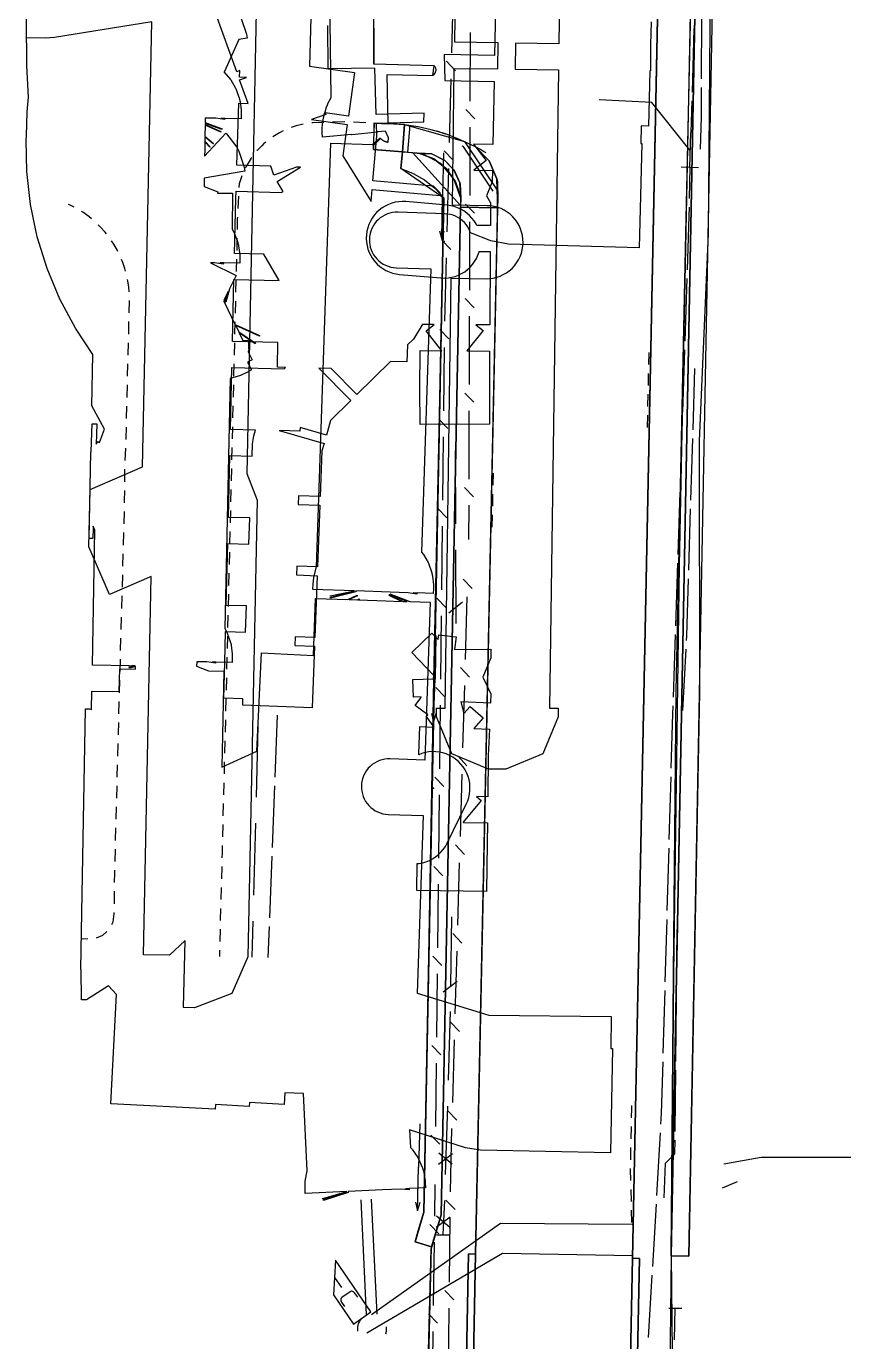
# Model space of a CAD drawing. Header units: metres. Extents: x -3903 to -3714, y 4981 to 6033.
# Drawn here: x -3834.3 to -3786.9, y 5136.8 to 5212.5 of the extents above; entities that cross this region are included whole.
import ezdxf

# ---------------------------------------------------------------- set-up
doc = ezdxf.new("R2010")
doc.units = ezdxf.units.M
for name, color, linetype in [('BOUNDARY', 7, 'Continuous'), ('CURB', 7, 'Continuous'), ('ELECTR_CABLE', 7, 'Continuous'), ('ELECTR_CABLE_COMM', 7, 'Continuous'), ('GRASS', 7, 'Continuous'), ('GROUND', 7, 'Continuous'), ('LAMP', 7, 'Continuous'), ('OVERHEAD_POWER_LINE', 7, 'Continuous'), ('ROAD', 7, 'Continuous'), ('SEWER', 7, 'Continuous'), ('SIDEWALK_PATH', 7, 'Continuous'), ('TREE', 7, 'Continuous'), ('WATER_PIPELINE', 7, 'Continuous')]:
    doc.layers.add(name, color=color, linetype=linetype)

msp = doc.modelspace()

# ---------------------------------------------------------------- linework, layer by layer
at = {"layer": 'BOUNDARY'}
for points in [[(-3794.938, 5219.615), (-3795.084, 5200.583), (-3795.604, 5188.671), (-3795.585, 5174.247), (-3796.204, 5141.759), (-3797.204, 5141.794), (-3797.587, 5109.105)], [(-3811.801, 5108.322), (-3810.997, 5142.297), (-3811.952, 5142.592), (-3811.774, 5143.219), (-3811.452, 5144.302), (-3811.166, 5159.025), (-3810.875, 5174.959), (-3810.549, 5190.15), (-3810.304, 5202.649), (-3812.766, 5204.341), (-3812.676, 5205.309), (-3814.334, 5205.437), (-3814.285, 5206.962), (-3813.499, 5206.921), (-3813.555, 5209.755), (-3810.928, 5209.71), (-3810.855, 5210.255), (-3814.3, 5210.362), (-3814.318, 5214.544)]]:
    msp.add_lwpolyline(points, dxfattribs=at)
at = {"layer": 'CURB'}
for points in [[(-3799.43, 5141.648), (-3796.32, 5296.741), (-3796.146, 5302.497), (-3788.309, 5314.771)], [(-3797.204, 5141.797), (-3794.219, 5298.495), (-3794.177, 5301.869), (-3793.484, 5305.857), (-3791.522, 5308.175), (-3787.313, 5309.652)], [(-3819.531, 5206.521), (-3819.759, 5206.412), (-3820.144, 5206.173)], [(-3818.392, 5206.904), (-3818.795, 5206.81), (-3819.071, 5206.714)], [(-3817.193, 5207.002), (-3817.835, 5206.984), (-3817.898, 5206.976)], [(-3815.989, 5207.036), (-3816.694, 5207.016)], [(-3814.784, 5206.986), (-3815.489, 5207.02)], [(-3813.581, 5206.928), (-3814.285, 5206.962)], [(-3812.555, 5206.875), (-3809.102, 5205.907), (-3807.178, 5203.043), (-3808.471, 5141.89)], [(-3812.257, 5206.847), (-3812.377, 5205.286)], [(-3820.541, 5205.87), (-3820.65, 5205.783), (-3820.777, 5205.656), (-3821.043, 5205.388), (-3821.048, 5205.381)], [(-3810.041, 5206.278), (-3810.309, 5206.37), (-3810.626, 5206.47), (-3810.713, 5206.494)], [(-3812.676, 5205.309), (-3812.099, 5205.265), (-3809.33, 5202.216), (-3810.455, 5144.147), (-3811.026, 5142.196)], [(-3809.257, 5205.646), (-3809.21, 5205.627), (-3807.478, 5203.049)], [(-3807.874, 5205.241), (-3807.903, 5205.276), (-3808.007, 5205.336), (-3808.188, 5205.441), (-3808.478, 5205.597), (-3808.479, 5205.598)], [(-3821.357, 5204.988), (-3821.388, 5204.949), (-3821.679, 5204.474), (-3821.72, 5204.384)], [(-3821.925, 5203.929), (-3822.08, 5203.459), (-3822.091, 5203.248)], [(-3807.187, 5202.994), (-3807.185, 5203.127), (-3807.18, 5203.437), (-3807.189, 5203.569), (-3807.203, 5203.698)], [(-3822.116, 5202.749), (-3822.151, 5202.045)], [(-3831.575, 5202.123), (-3831.836, 5202.257), (-3831.895, 5202.282)], [(-3830.567, 5201.45), (-3830.723, 5201.579), (-3831.078, 5201.833), (-3831.143, 5201.872)], [(-3822.176, 5201.545), (-3822.18, 5201.455), (-3822.19, 5200.84)], [(-3829.714, 5200.589), (-3829.786, 5200.681), (-3830.075, 5201.001), (-3830.195, 5201.117)], [(-3829.051, 5199.574), (-3829.08, 5199.633), (-3829.288, 5199.994), (-3829.417, 5200.187)], [(-3822.198, 5200.34), (-3822.209, 5199.635)], [(-3828.609, 5198.446), (-3828.649, 5198.594), (-3828.769, 5198.943), (-3828.842, 5199.121)], [(-3822.222, 5199.135), (-3822.244, 5198.496), (-3822.246, 5198.43)], [(-3828.401, 5197.252), (-3828.424, 5197.524), (-3828.477, 5197.882), (-3828.493, 5197.96)], [(-3822.258, 5197.93), (-3822.275, 5197.225)], [(-3828.403, 5196.038), (-3828.386, 5196.752)], [(-3822.287, 5196.725), (-3822.304, 5196.02)], [(-3828.431, 5194.824), (-3828.415, 5195.538)], [(-3822.316, 5195.52), (-3822.332, 5194.815)], [(-3828.46, 5193.61), (-3828.443, 5194.324)], [(-3822.344, 5194.315), (-3822.361, 5193.61)], [(-3798.506, 5193.768), (-3798.52, 5193.063)], [(-3828.489, 5192.396), (-3828.472, 5193.11)], [(-3822.373, 5193.11), (-3822.39, 5192.405)], [(-3798.529, 5192.564), (-3798.543, 5191.859)], [(-3828.518, 5191.182), (-3828.501, 5191.896)], [(-3822.402, 5191.905), (-3822.419, 5191.2)], [(-3828.547, 5189.968), (-3828.53, 5190.682)], [(-3822.431, 5190.7), (-3822.447, 5189.995)], [(-3798.553, 5191.36), (-3798.567, 5190.655)], [(-3798.576, 5190.156), (-3798.59, 5189.451)], [(-3828.577, 5188.754), (-3828.575, 5188.805), (-3828.559, 5189.468)], [(-3822.459, 5189.495), (-3822.476, 5188.79)], [(-3828.627, 5187.54), (-3828.598, 5188.254)], [(-3822.488, 5188.29), (-3822.505, 5187.585)], [(-3828.657, 5186.327), (-3828.653, 5186.922), (-3828.648, 5187.041)], [(-3822.517, 5187.085), (-3822.534, 5186.38)], [(-3807.458, 5186.121), (-3807.442, 5186.826)], [(-3828.666, 5185.112), (-3828.664, 5185.201), (-3828.66, 5185.827)], [(-3822.546, 5185.88), (-3822.563, 5185.175)], [(-3807.484, 5184.916), (-3807.469, 5185.621)], [(-3828.698, 5183.898), (-3828.679, 5184.612)], [(-3822.574, 5184.675), (-3822.591, 5183.97)], [(-3807.51, 5183.711), (-3807.495, 5184.416)], [(-3828.731, 5182.684), (-3828.712, 5183.398)], [(-3822.603, 5183.47), (-3822.62, 5182.765)], [(-3828.763, 5181.47), (-3828.744, 5182.184)], [(-3822.632, 5182.265), (-3822.649, 5181.56)], [(-3828.795, 5180.256), (-3828.776, 5180.97)], [(-3822.661, 5181.06), (-3822.678, 5180.355)], [(-3828.827, 5179.042), (-3828.808, 5179.756)], [(-3822.69, 5179.855), (-3822.707, 5179.15)], [(-3828.859, 5177.828), (-3828.841, 5178.542)], [(-3822.719, 5178.65), (-3822.737, 5177.945)], [(-3828.892, 5176.614), (-3828.873, 5177.328)], [(-3822.749, 5177.445), (-3822.766, 5176.74)], [(-3822.779, 5176.24), (-3822.796, 5175.535)], [(-3828.924, 5175.4), (-3828.905, 5176.114)], [(-3828.956, 5174.186), (-3828.937, 5174.9)], [(-3822.808, 5175.035), (-3822.825, 5174.33)], [(-3828.988, 5172.972), (-3828.969, 5173.687)], [(-3822.838, 5173.83), (-3822.855, 5173.125)], [(-3829.021, 5171.758), (-3829.019, 5171.826), (-3829.002, 5172.473)], [(-3822.867, 5172.625), (-3822.885, 5171.92)], [(-3829.053, 5170.544), (-3829.034, 5171.259)], [(-3822.897, 5171.42), (-3822.914, 5170.715)], [(-3822.927, 5170.215), (-3822.944, 5169.51)], [(-3829.086, 5169.33), (-3829.067, 5170.045)], [(-3829.118, 5168.116), (-3829.099, 5168.831)], [(-3822.956, 5169.01), (-3822.973, 5168.305)], [(-3829.151, 5166.902), (-3829.132, 5167.617)], [(-3822.986, 5167.805), (-3823.003, 5167.1)], [(-3829.183, 5165.688), (-3829.164, 5166.403)], [(-3823.015, 5166.6), (-3823.033, 5165.895)], [(-3829.216, 5164.474), (-3829.197, 5165.189)], [(-3823.045, 5165.395), (-3823.056, 5164.953), (-3823.063, 5164.69)], [(-3823.076, 5164.19), (-3823.094, 5163.485)], [(-3829.24, 5163.26), (-3829.233, 5163.833), (-3829.229, 5163.975)], [(-3829.254, 5162.046), (-3829.246, 5162.76)], [(-3823.108, 5162.985), (-3823.126, 5162.28)], [(-3829.403, 5160.855), (-3829.327, 5161), (-3829.261, 5161.463), (-3829.26, 5161.546)], [(-3823.139, 5161.78), (-3823.158, 5161.075)], [(-3830.279, 5160.075), (-3829.923, 5160.227), (-3829.681, 5160.448)], [(-3823.171, 5160.575), (-3823.19, 5159.87)], [(-3831.151, 5160.031), (-3830.772, 5160.037)], [(-3823.203, 5159.37), (-3823.212, 5159.018)], [(-3799.492, 5150.427), (-3799.495, 5150.285), (-3799.508, 5149.723)], [(-3799.519, 5149.223), (-3799.535, 5148.519)], [(-3799.546, 5148.019), (-3799.561, 5147.315)], [(-3799.572, 5146.815), (-3799.574, 5146.745), (-3799.556, 5146.111)], [(-3799.542, 5145.611), (-3799.522, 5144.907)], [(-3799.508, 5144.407), (-3799.488, 5143.703)]]:
    msp.add_lwpolyline(points, dxfattribs=at)
at = {"layer": 'ELECTR_CABLE'}
for points in [[(-3807.301, 5214.479), (-3807.37, 5210.854), (-3810.277, 5210.909), (-3810.239, 5209.408), (-3807.399, 5209.354), (-3807.468, 5205.729), (-3808.592, 5205.75), (-3807.856, 5204.802), (-3808.568, 5204.25), (-3807.496, 5204.229), (-3807.509, 5203.58), (-3807.846, 5202.776), (-3807.611, 5202.366), (-3807.618, 5201.075), (-3808.404, 5201.079), (-3808.443, 5201.157), (-3808.551, 5201.333), (-3808.675, 5201.497), (-3808.815, 5201.648), (-3808.97, 5201.785), (-3809.137, 5201.905), (-3809.315, 5202.009), (-3809.502, 5202.095), (-3809.697, 5202.162), (-3809.897, 5202.21), (-3810.102, 5202.238), (-3812.477, 5202.444), (-3812.683, 5202.451), (-3812.889, 5202.439), (-3813.092, 5202.406), (-3813.292, 5202.354), (-3813.485, 5202.282), (-3813.67, 5202.192), (-3813.846, 5202.084), (-3814.01, 5201.959), (-3814.161, 5201.819), (-3814.297, 5201.665), (-3814.418, 5201.498), (-3814.522, 5201.32), (-3814.608, 5201.132), (-3814.675, 5200.937), (-3814.723, 5200.737), (-3814.751, 5200.533), (-3814.758, 5200.327), (-3814.746, 5200.121), (-3814.713, 5199.918), (-3814.661, 5199.718), (-3814.589, 5199.525), (-3814.499, 5199.34), (-3814.391, 5199.164), (-3814.266, 5199), (-3814.126, 5198.849), (-3813.971, 5198.713), (-3813.805, 5198.592), (-3813.627, 5198.488), (-3813.439, 5198.402), (-3813.244, 5198.335), (-3813.044, 5198.287), (-3812.84, 5198.259), (-3810.464, 5198.054), (-3810.258, 5198.046), (-3810.052, 5198.058), (-3809.849, 5198.091), (-3809.65, 5198.144), (-3809.456, 5198.215), (-3809.271, 5198.306), (-3809.096, 5198.414), (-3808.932, 5198.538), (-3808.78, 5198.678), (-3808.644, 5198.833), (-3808.523, 5199), (-3808.419, 5199.178), (-3808.333, 5199.365), (-3808.266, 5199.56), (-3808.262, 5199.578), (-3807.626, 5199.575), (-3807.65, 5195.347), (-3808.445, 5195.352), (-3808.032, 5195.02), (-3808.968, 5193.855), (-3807.658, 5193.847), (-3807.67, 5191.638), (-3807.66, 5189.642), (-3811.66, 5189.62), (-3811.67, 5191.628), (-3811.67, 5191.65), (-3811.658, 5193.87), (-3810.405, 5193.863), (-3811.312, 5195.001), (-3810.855, 5195.365), (-3811.54, 5195.369), (-3811.542, 5195.362), (-3812.049, 5194.533), (-3812.392, 5194.196), (-3812.416, 5193.222), (-3813.36, 5193.245), (-3815.296, 5191.343), (-3816.77, 5192.843), (-3817.488, 5192.86), (-3815.652, 5190.992), (-3816.813, 5189.852), (-3817.052, 5189.013), (-3818.571, 5189.446), (-3818.576, 5189.239), (-3819.772, 5189.268), (-3817.188, 5188.532), (-3817.308, 5188.113), (-3817.409, 5185.475), (-3818.664, 5185.523), (-3818.676, 5185.023), (-3817.428, 5184.975), (-3817.563, 5181.421), (-3818.76, 5181.467), (-3818.772, 5180.967), (-3817.582, 5180.921), (-3817.718, 5177.367), (-3818.856, 5177.411), (-3818.868, 5176.911), (-3817.737, 5176.868), (-3817.873, 5173.314), (-3821.87, 5173.466), (-3821.856, 5173.834), (-3822.948, 5173.864), (-3822.893, 5175.928), (-3822.85, 5177.707), (-3821.709, 5177.68), (-3821.652, 5179.179), (-3822.815, 5179.207), (-3822.73, 5182.771), (-3821.516, 5182.742), (-3821.459, 5184.241), (-3822.695, 5184.27), (-3822.61, 5187.835), (-3821.323, 5187.804), (-3821.296, 5188.506), (-3821.221, 5188.977), (-3821.129, 5189.3), (-3822.575, 5189.334), (-3822.49, 5192.898), (-3819.492, 5192.827), (-3819.411, 5192.907), (-3819.876, 5192.919), (-3819.841, 5194.336), (-3822.454, 5194.398), (-3822.37, 5197.962), (-3819.779, 5197.9), (-3820.649, 5199.422), (-3822.334, 5199.461), (-3822.259, 5202.627), (-3822.259, 5202.64), (-3822.247, 5203.039), (-3819.662, 5202.96), (-3819.544, 5203.027), (-3819.895, 5203.594), (-3818.547, 5204.427), (-3818.782, 5204.434), (-3820.076, 5203.969), (-3820.259, 5204.479), (-3822.201, 5204.538), (-3822.093, 5208.102), (-3821.556, 5208.085), (-3822.046, 5209.449), (-3821.656, 5209.589), (-3822.047, 5209.601), (-3822.036, 5209.984), (-3822.215, 5209.919), (-3823.416, 5213.259)], [(-3817.941, 5213.043), (-3818.026, 5210.238), (-3815.43, 5209.869), (-3815.785, 5207.371), (-3817.116, 5207.56), (-3817.081, 5207.463), (-3817.905, 5207.166), (-3815.855, 5206.876), (-3816.11, 5205.079), (-3814.485, 5202.452), (-3814.425, 5203.143), (-3810.512, 5202.805), (-3810.497, 5202.958), (-3810.887, 5203.34), (-3814.382, 5203.641), (-3814.159, 5206.229), (-3814.178, 5206.965), (-3811.444, 5207.034), (-3811.434, 5207.535), (-3814.191, 5207.465), (-3814.258, 5210.115), (-3816.95, 5210.093), (-3816.97, 5212.581)], [(-3795.461, 5209.502), (-3795.445, 5213.041)], [(-3795.914, 5212.413), (-3796.012, 5208.752)], [(-3795.517, 5205.463), (-3795.47, 5207.32), (-3795.463, 5209.002)], [(-3796.11, 5205.395), (-3798.329, 5208.151), (-3801.359, 5208.305)], [(-3796.025, 5208.252), (-3796.074, 5206.421)], [(-3796.145, 5204.416), (-3796.074, 5206.421)], [(-3795.645, 5204.398), (-3796.645, 5204.434)], [(-3796.145, 5204.416), (-3796.173, 5202.617)], [(-3796.181, 5202.117), (-3796.189, 5201.617), (-3796.292, 5198.52)], [(-3796.308, 5198.02), (-3796.427, 5194.423)], [(-3796.444, 5193.923), (-3796.563, 5190.326)], [(-3795.953, 5189.311), (-3795.845, 5192.849)], [(-3796.58, 5189.826), (-3796.699, 5186.229)], [(-3796.076, 5185.273), (-3795.968, 5188.811)], [(-3809.651, 5188.131), (-3809.628, 5183.904)], [(-3796.715, 5185.73), (-3796.834, 5182.132)], [(-3796.199, 5181.236), (-3796.091, 5184.774)], [(-3809.62, 5182.404), (-3809.598, 5178.177)], [(-3796.851, 5181.633), (-3796.97, 5178.036)], [(-3796.328, 5177.198), (-3796.315, 5177.439), (-3796.214, 5180.736)], [(-3809.23, 5179.39), (-3810.006, 5178.758)], [(-3796.987, 5177.536), (-3797.106, 5173.939)], [(-3796.55, 5173.165), (-3796.356, 5176.699)], [(-3797.122, 5173.439), (-3797.138, 5172.968), (-3797.226, 5169.842)], [(-3819.89, 5172.89), (-3820.026, 5169.336)], [(-3820.989, 5172.31), (-3821.1, 5168.175)], [(-3820.045, 5168.836), (-3820.181, 5165.282)], [(-3797.24, 5169.342), (-3797.341, 5165.744)], [(-3821.14, 5166.676), (-3821.251, 5162.541)], [(-3797.355, 5165.245), (-3797.456, 5161.647)], [(-3820.2, 5164.783), (-3820.335, 5161.229)], [(-3809.862, 5161.284), (-3809.914, 5157.342)], [(-3797.47, 5161.147), (-3797.571, 5157.55)], [(-3821.291, 5161.041), (-3821.347, 5158.974)], [(-3820.354, 5160.729), (-3820.422, 5158.952)], [(-3796.9, 5157.014), (-3796.862, 5160.553)], [(-3809.537, 5157.566), (-3810.324, 5156.948)], [(-3797.585, 5157.05), (-3797.686, 5153.452)], [(-3809.934, 5155.842), (-3809.942, 5155.211), (-3810.045, 5151.901)], [(-3796.943, 5152.975), (-3796.905, 5156.514)], [(-3797.7, 5152.952), (-3797.783, 5149.982), (-3797.819, 5149.356)], [(-3796.985, 5148.936), (-3796.948, 5152.475)], [(-3810.091, 5150.402), (-3810.213, 5146.461)], [(-3797.848, 5148.856), (-3798.055, 5145.263)], [(-3797.608, 5145.117), (-3797.53, 5147.119), (-3796.999, 5147.651), (-3796.991, 5148.436)], [(-3809.802, 5147.652), (-3810.6, 5147.048)], [(-3809.819, 5147.052), (-3810.582, 5147.698)], [(-3794.187, 5147.088), (-3792.031, 5147.454), (-3786.882, 5147.454)], [(-3794.263, 5145.706), (-3793.4, 5146.064)], [(-3810.264, 5144.962), (-3810.345, 5142.993)], [(-3798.084, 5144.764), (-3798.291, 5141.171)], [(-3809.929, 5144.011), (-3810.733, 5143.416)], [(-3809.951, 5143.412), (-3810.708, 5144.065)], [(-3810.72, 5142.993), (-3809.97, 5142.993)], [(-3798.32, 5140.672), (-3798.527, 5137.079)], [(-3797.351, 5138.768), (-3796.601, 5138.768)], [(-3797.029, 5136.946), (-3796.976, 5138.768)]]:
    msp.add_lwpolyline(points, dxfattribs=at)
msp.add_lwpolyline([(-3810.846, 5172.212), (-3811.31, 5172.836), (-3811.21, 5172.91), (-3811.937, 5173.447), (-3811.609, 5173.891), (-3811.606, 5173.958), (-3812.031, 5173.94), (-3812.073, 5174.94), (-3810.899, 5174.989), (-3810.874, 5175.187), (-3812.137, 5176.493), (-3810.977, 5177.615), (-3810.619, 5177.244), (-3810.584, 5177.522), (-3809.591, 5177.399), (-3809.681, 5176.676), (-3807.59, 5176.688), (-3807.587, 5176.188), (-3808.054, 5175.078), (-3807.597, 5174.125), (-3807.618, 5173.587), (-3809.319, 5173.654), (-3809.14, 5172.989), (-3808.789, 5173.397), (-3808.031, 5172.745), (-3808.565, 5172.123), (-3807.676, 5172.088), (-3807.736, 5170.557), (-3807.769, 5168.198), (-3808.424, 5168.207), (-3808.152, 5167.985), (-3809.174, 5166.734), (-3809.161, 5166.717), (-3807.79, 5166.698), (-3807.806, 5165.539), (-3807.843, 5162.757), (-3811.842, 5162.81), (-3811.822, 5164.358), (-3811.716, 5164.367), (-3811.513, 5164.404), (-3811.315, 5164.461), (-3811.124, 5164.537), (-3810.941, 5164.632), (-3810.768, 5164.744), (-3810.606, 5164.872), (-3810.458, 5165.016), (-3810.325, 5165.173), (-3810.208, 5165.343), (-3810.109, 5165.523), (-3809.005, 5167.77), (-3808.923, 5167.959), (-3808.86, 5168.156), (-3808.817, 5168.357), (-3808.794, 5168.562), (-3808.791, 5168.768), (-3808.808, 5168.973), (-3808.845, 5169.176), (-3808.902, 5169.374), (-3808.978, 5169.566), (-3809.073, 5169.749), (-3809.185, 5169.922), (-3809.313, 5170.083), (-3809.457, 5170.231), (-3809.614, 5170.364), (-3809.784, 5170.481), (-3809.964, 5170.581), (-3810.153, 5170.662), (-3810.35, 5170.725), (-3810.551, 5170.768), (-3810.756, 5170.791), (-3810.962, 5170.795), (-3811.167, 5170.777), (-3811.37, 5170.74), (-3811.568, 5170.683), (-3811.735, 5170.617), (-3811.735, 5170.638), (-3811.734, 5170.688), (-3811.673, 5172.245)], close=True, dxfattribs=at)
at = {"layer": 'ELECTR_CABLE_COMM'}
for points in [[(-3809.761, 5214.649), (-3809.856, 5211.001)], [(-3808.772, 5208.228), (-3808.759, 5212.167)], [(-3810.133, 5210.523), (-3809.617, 5209.979)], [(-3809.895, 5209.501), (-3809.99, 5205.853)], [(-3808.51, 5207.213), (-3809.038, 5207.744)], [(-3808.789, 5202.79), (-3808.776, 5206.729)], [(-3810.268, 5205.375), (-3809.752, 5204.832)], [(-3810.029, 5204.354), (-3810.124, 5200.706)], [(-3808.527, 5201.774), (-3809.055, 5202.306)], [(-3808.806, 5197.352), (-3808.794, 5201.29)], [(-3810.402, 5200.228), (-3809.886, 5199.684)], [(-3810.164, 5199.206), (-3810.259, 5195.559)], [(-3808.545, 5196.336), (-3809.073, 5196.868)], [(-3808.824, 5191.913), (-3808.811, 5195.852)], [(-3810.532, 5195.077), (-3810.008, 5194.541)], [(-3810.278, 5194.059), (-3810.319, 5190.41)], [(-3808.562, 5190.898), (-3809.09, 5191.429)], [(-3810.589, 5189.928), (-3810.065, 5189.392)], [(-3808.841, 5186.475), (-3808.828, 5190.414)], [(-3810.336, 5188.91), (-3810.376, 5185.261)], [(-3808.579, 5185.459), (-3809.107, 5185.991)], [(-3810.647, 5184.779), (-3810.123, 5184.243)], [(-3808.852, 5183.006), (-3808.846, 5184.975)], [(-3810.393, 5183.761), (-3810.434, 5180.112)], [(-3808.668, 5180.184), (-3809.183, 5180.729)], [(-3810.704, 5179.63), (-3810.18, 5179.094)], [(-3809.051, 5176.106), (-3808.947, 5179.707)], [(-3810.45, 5178.612), (-3810.491, 5174.963)], [(-3808.815, 5175.084), (-3809.33, 5175.629)], [(-3810.761, 5174.481), (-3810.237, 5173.945)], [(-3809.198, 5171.007), (-3809.094, 5174.607)], [(-3810.508, 5173.463), (-3810.548, 5169.815)], [(-3808.962, 5169.985), (-3809.476, 5170.53)], [(-3809.344, 5165.907), (-3809.241, 5169.507)], [(-3810.819, 5169.333), (-3810.295, 5168.797)], [(-3810.565, 5168.315), (-3810.606, 5164.666)], [(-3809.109, 5164.885), (-3809.623, 5165.43)], [(-3810.876, 5164.184), (-3810.352, 5163.648)], [(-3809.491, 5160.808), (-3809.388, 5164.408)], [(-3810.623, 5163.166), (-3810.663, 5159.517)], [(-3809.256, 5159.785), (-3809.77, 5160.33)], [(-3810.934, 5159.035), (-3810.41, 5158.499)], [(-3809.638, 5155.708), (-3809.534, 5159.308)], [(-3810.68, 5158.017), (-3810.721, 5154.368)], [(-3809.402, 5154.686), (-3809.917, 5155.231)], [(-3810.991, 5153.886), (-3810.467, 5153.35)], [(-3809.785, 5150.608), (-3809.681, 5154.209)], [(-3810.737, 5152.868), (-3810.778, 5149.219)], [(-3809.549, 5149.586), (-3810.064, 5150.131)], [(-3809.88, 5147.309), (-3809.828, 5149.109)], [(-3811.048, 5148.737), (-3810.524, 5148.201)], [(-3809.903, 5145.465), (-3809.88, 5147.309)], [(-3810.815, 5145.895), (-3810.839, 5144.076)], [(-3809.65, 5144.447), (-3810.173, 5144.983)], [(-3809.966, 5140.278), (-3809.921, 5143.965)], [(-3811.11, 5143.594), (-3810.587, 5143.057)], [(-3810.858, 5142.576), (-3810.905, 5138.937)], [(-3809.713, 5139.26), (-3810.237, 5139.796)], [(-3811.176, 5138.456), (-3810.653, 5137.919)], [(-3810.029, 5135.09), (-3809.984, 5138.778)], [(-3810.924, 5137.438), (-3810.972, 5133.799)]]:
    msp.add_lwpolyline(points, dxfattribs=at)
at = {"layer": 'GRASS'}
for points in [[(-3794.219, 5298.495), (-3797.204, 5141.794), (-3796.204, 5141.759), (-3793.219, 5298.479), (-3793.178, 5301.777), (-3792.499, 5305.686), (-3792.338, 5306.195), (-3792.055, 5306.636), (-3791.666, 5306.989), (-3791.191, 5307.231), (-3787.003, 5308.7), (-3787.313, 5309.652), (-3791.042, 5308.343), (-3791.9, 5307.864), (-3792.611, 5307.206), (-3793.15, 5306.401), (-3793.49, 5305.479), (-3794.177, 5301.869)], [(-3811.453, 5144.3), (-3811.952, 5142.592), (-3810.997, 5142.297), (-3810.455, 5144.147), (-3809.312, 5202.637), (-3809.714, 5203.759), (-3810.472, 5204.63), (-3811.492, 5205.172), (-3812.676, 5205.309), (-3812.766, 5204.341), (-3812.057, 5204.068), (-3811.403, 5203.691), (-3810.815, 5203.217), (-3810.304, 5202.655)]]:
    msp.add_lwpolyline(points, close=True, dxfattribs=at)
at = {"layer": 'GROUND'}
msp.add_lwpolyline([(-3794.938, 5219.615), (-3795.084, 5200.583), (-3795.604, 5188.671), (-3795.585, 5174.247), (-3796.204, 5141.759), (-3797.204, 5141.794), (-3797.204, 5141.797), (-3794.76, 5270.088)], dxfattribs=at)
for points in [[(-3811.952, 5142.592), (-3811.774, 5143.219), (-3811.452, 5144.302), (-3811.166, 5159.025), (-3810.875, 5174.959), (-3810.549, 5190.15), (-3810.304, 5202.649), (-3812.766, 5204.341), (-3812.676, 5205.309), (-3810.992, 5205.185), (-3811.737, 5205.238), (-3810.868, 5204.899), (-3810.148, 5204.334), (-3809.619, 5203.587), (-3809.323, 5202.701), (-3809.38, 5203.518), (-3809.701, 5204.238), (-3809.684, 5204.219), (-3809.36, 5203.473), (-3809.312, 5202.637), (-3809.332, 5202.137), (-3807.212, 5202.088), (-3807.201, 5202.588), (-3807.245, 5203.75), (-3807.691, 5204.785), (-3807.752, 5204.849), (-3807.688, 5204.783), (-3807.239, 5203.748), (-3807.191, 5202.584), (-3807.201, 5202.085), (-3809.332, 5202.13), (-3810.455, 5144.147), (-3810.997, 5142.297)], [(-3808.871, 5141.898), (-3808.471, 5141.89), (-3809.115, 5109.113), (-3809.515, 5109.122)], [(-3800.099, 5109.153), (-3799.43, 5141.648), (-3799.43, 5141.648), (-3799.03, 5141.639), (-3799.698, 5109.168), (-3800.099, 5109.153), (-3801.982, 5011.9), (-3801.996, 5012.198), (-3801.996, 5015.886), (-3800.099, 5109.153), (-3800.289, 5106.59)]]:
    msp.add_lwpolyline(points, close=True, dxfattribs=at)
at = {"layer": 'LAMP'}
for p in [(-3810.377, 5202.736), (-3810.801, 5174.985), (-3811.754, 5146.879)]:
    msp.add_point(p, dxfattribs=at)
at = {"layer": 'OVERHEAD_POWER_LINE'}
for points in [[(-3810.318, 5205.26), (-3810.371, 5202.761)], [(-3810.41, 5200.261), (-3810.371, 5202.761)], [(-3810.536, 5200.762), (-3810.41, 5200.261), (-3810.268, 5200.76)], [(-3810.758, 5177.484), (-3810.796, 5174.984)], [(-3810.881, 5172.486), (-3810.796, 5174.984)], [(-3810.998, 5172.989), (-3810.881, 5172.486), (-3810.73, 5172.982)], [(-3811.669, 5149.378), (-3811.754, 5146.879)], [(-3811.807, 5144.38), (-3811.754, 5146.879)], [(-3811.93, 5144.882), (-3811.807, 5144.38), (-3811.662, 5144.878)]]:
    msp.add_lwpolyline(points, dxfattribs=at)
at = {"layer": 'ROAD'}
for points in [[(-3790.702, 5313.159), (-3792.934, 5311.004), (-3792.935, 5311.002), (-3794.62, 5308.441), (-3794.621, 5308.439), (-3795.708, 5305.572), (-3795.708, 5305.57), (-3796.146, 5302.498), (-3796.146, 5302.497), (-3797.417, 5245.589), (-3797.416, 5245.585), (-3797.414, 5245.582), (-3797.411, 5245.579), (-3797.407, 5245.578), (-3797.403, 5245.579), (-3797.4, 5245.581), (-3797.398, 5245.584), (-3797.397, 5245.588), (-3797.256, 5250.077), (-3799.43, 5141.648), (-3800.099, 5109.153)], [(-3809.115, 5109.114), (-3808.471, 5141.89), (-3807.191, 5202.584), (-3807.191, 5202.585), (-3807.239, 5203.746), (-3807.24, 5203.75), (-3807.688, 5204.782), (-3807.69, 5204.785), (-3808.473, 5205.593), (-3808.476, 5205.595), (-3809.53, 5206.083), (-3809.531, 5206.084), (-3810.265, 5206.356), (-3810.266, 5206.356), (-3811.016, 5206.579), (-3811.017, 5206.579), (-3811.781, 5206.75), (-3811.781, 5206.751), (-3812.556, 5206.871), (-3812.557, 5206.871), (-3813.5, 5206.925), (-3813.501, 5206.926), (-3813.548, 5209.755), (-3813.547, 5209.756), (-3810.931, 5209.71), (-3810.928, 5209.711), (-3810.926, 5209.712), (-3810.861, 5209.754), (-3810.859, 5209.756), (-3810.806, 5209.813), (-3810.804, 5209.815), (-3810.767, 5209.883), (-3810.766, 5209.885), (-3810.746, 5209.962), (-3810.745, 5209.964), (-3810.745, 5210.044), (-3810.745, 5210.046), (-3810.763, 5210.122), (-3810.764, 5210.124), (-3810.8, 5210.193), (-3810.802, 5210.195), (-3810.852, 5210.252), (-3810.856, 5210.254), (-3810.86, 5210.255), (-3814.325, 5210.363), (-3814.326, 5210.363), (-3814.326, 5210.364), (-3814.321, 5213.152)]]:
    msp.add_lwpolyline(points, dxfattribs=at)
at = {"layer": 'SEWER'}
for points in [[(-3798.368, 5212.79), (-3798.403, 5211.461), (-3798.398, 5209.962), (-3798.442, 5209.962), (-3798.524, 5206.792), (-3798.941, 5206.803), (-3798.959, 5205.79), (-3798.901, 5205.789), (-3799.058, 5199.791), (-3806.582, 5199.988), (-3807.585, 5200.189), (-3808.765, 5200.645), (-3808.785, 5200.708), (-3808.847, 5200.852), (-3808.923, 5200.99), (-3809.013, 5201.119), (-3809.114, 5201.239), (-3809.227, 5201.348), (-3809.35, 5201.446), (-3809.482, 5201.531), (-3809.621, 5201.603), (-3809.767, 5201.66), (-3809.918, 5201.704), (-3810.073, 5201.732), (-3810.229, 5201.745), (-3812.929, 5201.835), (-3813.086, 5201.833), (-3813.242, 5201.815), (-3813.396, 5201.782), (-3813.545, 5201.734), (-3813.689, 5201.672), (-3813.827, 5201.596), (-3813.956, 5201.506), (-3814.076, 5201.405), (-3814.185, 5201.292), (-3814.283, 5201.169), (-3814.368, 5201.037), (-3814.44, 5200.898), (-3814.497, 5200.752), (-3814.541, 5200.601), (-3814.569, 5200.446), (-3814.582, 5200.29), (-3814.579, 5200.133), (-3814.562, 5199.977), (-3814.529, 5199.823), (-3814.481, 5199.674), (-3814.418, 5199.53), (-3814.342, 5199.392), (-3814.253, 5199.263), (-3814.151, 5199.143), (-3814.039, 5199.034), (-3813.916, 5198.936), (-3813.784, 5198.851), (-3813.644, 5198.779), (-3813.498, 5198.722), (-3813.347, 5198.678), (-3813.193, 5198.65), (-3813.036, 5198.637), (-3811.038, 5198.57), (-3811.584, 5182.277), (-3811.486, 5182.166), (-3811.466, 5182.138), (-3811.199, 5181.67), (-3811.182, 5181.633), (-3810.993, 5181.088), (-3810.982, 5181.046), (-3810.954, 5180.917), (-3810.948, 5180.887), (-3810.893, 5180.386), (-3810.892, 5180.347), (-3810.893, 5180.171), (-3810.902, 5179.893), (-3811.831, 5179.925), (-3811.831, 5179.92), (-3812.055, 5179.927), (-3811.851, 5179.895), (-3811.856, 5179.858), (-3812.353, 5179.937), (-3813.375, 5179.972), (-3813.374, 5179.976), (-3815.367, 5180.043), (-3815.366, 5180.038), (-3815.367, 5180.038), (-3815.365, 5180.029), (-3815.365, 5180.025), (-3815.364, 5180.022), (-3815.356, 5179.988), (-3816.814, 5179.635), (-3816.824, 5179.677), (-3815.526, 5179.991), (-3816.837, 5179.734), (-3816.842, 5179.764), (-3815.431, 5180.041), (-3817.828, 5180.121), (-3817.817, 5180.431), (-3817.782, 5180.802), (-3817.776, 5180.838), (-3817.616, 5181.43), (-3816.799, 5205.802), (-3814.401, 5205.722), (-3813.962, 5206.112), (-3813.934, 5206.083), (-3814.343, 5205.72), (-3814.295, 5205.718), (-3813.935, 5206.08), (-3813.915, 5206.062), (-3813.901, 5206.047), (-3813.885, 5206.034), (-3813.87, 5206.02), (-3813.853, 5206.008), (-3813.837, 5205.995), (-3813.819, 5205.984), (-3813.803, 5205.971), (-3813.784, 5205.962), (-3813.767, 5205.95), (-3813.748, 5205.942), (-3813.73, 5205.932), (-3813.71, 5205.924), (-3813.692, 5205.915), (-3813.672, 5205.909), (-3813.653, 5205.901), (-3813.632, 5205.896), (-3813.613, 5205.89), (-3813.592, 5205.886), (-3813.572, 5205.881), (-3813.552, 5205.878), (-3813.531, 5205.875), (-3813.51, 5205.873), (-3813.506, 5205.873), (-3813.479, 5206.109), (-3813.661, 5206.496), (-3814.106, 5206.452), (-3814.105, 5206.44), (-3815.598, 5206.294), (-3815.599, 5206.307), (-3817.27, 5206.144), (-3817.274, 5206.184), (-3817.287, 5206.372), (-3817.288, 5206.425), (-3817.289, 5206.613), (-3817.288, 5206.666), (-3817.276, 5206.854), (-3817.271, 5206.907), (-3817.248, 5207.094), (-3817.24, 5207.146), (-3817.205, 5207.331), (-3817.194, 5207.383), (-3817.148, 5207.565), (-3817.133, 5207.616), (-3817.075, 5207.795), (-3817.058, 5207.845), (-3816.989, 5208.021), (-3816.968, 5208.069), (-3816.888, 5208.24), (-3816.864, 5208.287), (-3816.774, 5208.452), (-3816.769, 5208.462), (-3816.914, 5218.61)], [(-3821.961, 5212.978), (-3821.66, 5212.089), (-3821.62, 5211.848), (-3822.098, 5211.77), (-3822.915, 5209.928), (-3822.959, 5209.911), (-3822.568, 5209.475), (-3822.548, 5209.447), (-3822.277, 5208.982), (-3822.259, 5208.944), (-3822.066, 5208.401), (-3822.055, 5208.359), (-3822.026, 5208.23), (-3822.02, 5208.2), (-3821.961, 5207.7), (-3821.96, 5207.661), (-3821.959, 5207.485), (-3821.966, 5207.207), (-3822.895, 5207.231), (-3822.895, 5207.226), (-3823.118, 5207.232), (-3822.914, 5207.201), (-3822.92, 5207.164), (-3823.417, 5207.239), (-3824.02, 5207.255), (-3824.025, 5206.998), (-3823.058, 5206.631), (-3823.075, 5206.586), (-3824.026, 5206.946), (-3824.027, 5206.889), (-3823.122, 5206.474), (-3823.137, 5206.443), (-3824.027, 5206.851), (-3824.04, 5206.21), (-3823.554, 5205.792), (-3823.576, 5205.768), (-3824.04, 5206.168), (-3824.045, 5205.922), (-3823.737, 5205.598), (-3823.76, 5205.576), (-3824.046, 5205.876), (-3824.053, 5205.479), (-3824.028, 5205.461), (-3824.054, 5205.425), (-3824.061, 5205.067), (-3822.834, 5206.374), (-3822.803, 5206.345), (-3822.209, 5205.57), (-3822.094, 5205.354), (-3821.78, 5204.429), (-3821.74, 5204.188), (-3824.085, 5203.802), (-3824.094, 5203.317), (-3823.294, 5203.013), (-3823.322, 5202.939), (-3822.458, 5202.931), (-3822.478, 5200.851), (-3822.374, 5200.679), (-3822.356, 5200.642), (-3822.154, 5200.101), (-3822.143, 5200.06), (-3822.111, 5199.931), (-3822.105, 5199.901), (-3822.038, 5199.402), (-3822.036, 5199.363), (-3822.033, 5199.187), (-3822.035, 5198.91), (-3822.964, 5198.919), (-3822.964, 5198.914), (-3823.188, 5198.916), (-3822.983, 5198.889), (-3822.988, 5198.852), (-3823.486, 5198.919), (-3823.724, 5198.921), (-3822.249, 5198.192), (-3822.626, 5197.428), (-3822.842, 5196.659), (-3822.863, 5196.663), (-3822.873, 5196.667), (-3822.704, 5197.27), (-3822.935, 5196.802), (-3822.949, 5196.724), (-3822.277, 5195.326), (-3822.275, 5195.33), (-3822.266, 5195.347), (-3820.894, 5194.741), (-3820.908, 5194.71), (-3822.269, 5195.311), (-3822.1, 5194.96), (-3821.132, 5194.304), (-3821.155, 5194.27), (-3822.065, 5194.887), (-3821.853, 5194.447), (-3821.54, 5194.444), (-3821.544, 5193.965), (-3821.469, 5193.89), (-3821.5, 5193.859), (-3821.545, 5193.905), (-3821.546, 5193.822), (-3821.543, 5193.819), (-3821.546, 5193.816), (-3821.546, 5193.808), (-3821.319, 5193.337), (-3821.601, 5193.201), (-3821.359, 5192.771), (-3821.629, 5192.619), (-3821.965, 5192.457), (-3821.999, 5192.443), (-3822.585, 5192.274), (-3822.896, 5177.88), (-3822.795, 5177.707), (-3822.777, 5177.67), (-3822.582, 5177.127), (-3822.571, 5177.085), (-3822.541, 5176.956), (-3822.535, 5176.926), (-3822.474, 5176.427), (-3822.473, 5176.388), (-3822.471, 5176.211), (-3822.477, 5175.934), (-3823.406, 5175.954), (-3823.406, 5175.949), (-3823.63, 5175.954), (-3823.425, 5175.924), (-3823.431, 5175.887), (-3823.928, 5175.961), (-3824.517, 5175.973), (-3824.522, 5175.711), (-3823.829, 5175.452), (-3822.949, 5175.433), (-3823.069, 5169.899), (-3821.051, 5170.83), (-3820.778, 5176.481), (-3817.787, 5176.337), (-3817.677, 5179.61), (-3815.826, 5179.548), (-3815.289, 5179.794), (-3815.278, 5179.775), (-3815.272, 5179.757), (-3815.734, 5179.544), (-3815.26, 5179.529), (-3815.175, 5179.588), (-3815.165, 5179.577), (-3815.155, 5179.56), (-3815.203, 5179.527), (-3813.636, 5179.474), (-3813.631, 5179.48), (-3813.624, 5179.474), (-3812.731, 5179.444), (-3813.438, 5179.775), (-3813.426, 5179.801), (-3813.423, 5179.807), (-3812.642, 5179.441), (-3812.407, 5179.433), (-3813.415, 5179.824), (-3813.412, 5179.835), (-3813.397, 5179.869), (-3812.26, 5179.428), (-3811.68, 5179.409), (-3811.081, 5179.388), (-3811.385, 5170.313), (-3813.384, 5170.38), (-3813.541, 5170.378), (-3813.697, 5170.36), (-3813.85, 5170.327), (-3814, 5170.279), (-3814.144, 5170.217), (-3814.281, 5170.141), (-3814.411, 5170.051), (-3814.53, 5169.95), (-3814.64, 5169.837), (-3814.737, 5169.714), (-3814.823, 5169.582), (-3814.894, 5169.443), (-3814.952, 5169.297), (-3814.995, 5169.146), (-3815.024, 5168.991), (-3815.037, 5168.835), (-3815.034, 5168.678), (-3815.016, 5168.522), (-3814.983, 5168.368), (-3814.935, 5168.219), (-3814.873, 5168.075), (-3814.797, 5167.937), (-3814.708, 5167.808), (-3814.606, 5167.688), (-3814.493, 5167.579), (-3814.371, 5167.481), (-3814.239, 5167.396), (-3814.099, 5167.324), (-3813.953, 5167.267), (-3813.802, 5167.223), (-3813.648, 5167.195), (-3813.491, 5167.182), (-3811.492, 5167.115), (-3811.835, 5156.904), (-3807.706, 5155.628), (-3800.669, 5155.564), (-3800.685, 5153.719), (-3800.595, 5153.717), (-3800.711, 5147.718), (-3808.193, 5147.862), (-3809.055, 5148.006), (-3812.271, 5149.042), (-3812.222, 5148.023), (-3812.115, 5147.92), (-3812.093, 5147.894), (-3811.788, 5147.449), (-3811.768, 5147.414), (-3811.535, 5146.886), (-3811.521, 5146.845), (-3811.483, 5146.718), (-3811.474, 5146.689), (-3811.379, 5146.195), (-3811.374, 5146.156), (-3811.361, 5145.98), (-3811.347, 5145.703), (-3812.275, 5145.658), (-3812.275, 5145.653), (-3812.498, 5145.642), (-3812.292, 5145.627), (-3812.295, 5145.59), (-3812.796, 5145.628), (-3813.818, 5145.579), (-3813.817, 5145.583), (-3815.809, 5145.487), (-3815.808, 5145.482), (-3815.809, 5145.482), (-3815.806, 5145.472), (-3815.805, 5145.469), (-3815.804, 5145.466), (-3815.794, 5145.432), (-3817.218, 5144.962), (-3817.232, 5145.002), (-3815.963, 5145.422), (-3817.249, 5145.059), (-3817.257, 5145.088), (-3815.872, 5145.479), (-3818.268, 5145.363), (-3818.283, 5145.672), (-3818.278, 5146.045), (-3818.275, 5146.082), (-3818.164, 5146.685), (-3818.379, 5151.12), (-3819.442, 5151.164), (-3819.48, 5150.497), (-3821.484, 5150.611), (-3821.499, 5150.377), (-3823.443, 5150.495), (-3823.456, 5150.233), (-3829.448, 5150.54), (-3829.126, 5156.817), (-3829.585, 5157.314), (-3830.856, 5156.525), (-3831.154, 5156.525), (-3831.158, 5158.265), (-3831.16, 5158.257), (-3831.171, 5158.261), (-3831.185, 5158.267), (-3831.162, 5159.402), (-3830.909, 5173.253), (-3830.693, 5173.254), (-3830.566, 5173.213), (-3830.547, 5174.277), (-3828.976, 5174.25), (-3828.948, 5175.563), (-3828.032, 5175.543), (-3828.029, 5175.696), (-3828.385, 5175.605), (-3828.396, 5175.646), (-3828.05, 5175.735), (-3828.246, 5175.738), (-3828.409, 5175.704), (-3828.415, 5175.734), (-3828.385, 5175.74), (-3830.521, 5175.777), (-3830.387, 5183.533), (-3830.465, 5183.77), (-3830.468, 5183.658), (-3830.489, 5183.058), (-3830.706, 5183.066), (-3830.599, 5188.033), (-3830.598, 5188.035), (-3830.581, 5188.065), (-3830.526, 5189.663), (-3830.264, 5189.654), (-3830.284, 5189.055), (-3830.303, 5188.494), (-3830.188, 5188.642), (-3830.181, 5188.651), (-3830.107, 5188.589), (-3829.813, 5189.354), (-3830.542, 5190.693), (-3830.484, 5193.648), (-3831.487, 5195.154), (-3832.389, 5196.834), (-3833.126, 5198.593), (-3833.692, 5200.413), (-3834.083, 5202.279), (-3834.294, 5204.174), (-3834.322, 5205.999), (-3834.319, 5206.219), (-3834.275, 5207.605), (-3834.205, 5208.458), (-3834.3, 5210.276), (-3834.311, 5212.875)], [(-3815.079, 5145.011), (-3814.759, 5138.405)], [(-3814.48, 5145.04), (-3814.16, 5138.434)], [(-3814.46, 5138.419), (-3807.029, 5143.668), (-3799.46, 5143.608)], [(-3816.535, 5141.529), (-3816.642, 5139.535), (-3815.488, 5137.859), (-3814.488, 5138.557), (-3816.535, 5141.529)], [(-3814.718, 5137.357), (-3806.91, 5141.931), (-3799.434, 5141.812)], [(-3816.589, 5140.532), (-3816.192, 5139.955)], [(-3815.251, 5139.402), (-3815.408, 5139.631), (-3815.432, 5139.662), (-3815.455, 5139.682), (-3815.487, 5139.71), (-3815.523, 5139.73), (-3815.556, 5139.741), (-3815.595, 5139.744), (-3815.633, 5139.743), (-3815.66, 5139.733), (-3815.685, 5139.721), (-3816.167, 5139.39), (-3816.185, 5139.372), (-3816.198, 5139.354), (-3816.211, 5139.329), (-3816.217, 5139.305), (-3816.223, 5139.273), (-3816.225, 5139.24), (-3816.219, 5139.206), (-3816.206, 5139.159), (-3816.189, 5139.126), (-3816.013, 5138.871)], [(-3814.997, 5138.199), (-3815.026, 5138.172), (-3815.062, 5138.133), (-3815.096, 5138.092), (-3815.127, 5138.049), (-3815.155, 5138.005), (-3815.18, 5137.958), (-3815.202, 5137.911), (-3815.221, 5137.861), (-3815.238, 5137.811), (-3815.25, 5137.76), (-3815.26, 5137.708), (-3815.267, 5137.656), (-3815.27, 5137.603), (-3815.269, 5137.55), (-3815.266, 5137.498), (-3815.261, 5137.458)], [(-3813.639, 5137.299), (-3813.622, 5137.349), (-3813.61, 5137.4), (-3813.6, 5137.452), (-3813.593, 5137.504), (-3813.59, 5137.557), (-3813.591, 5137.61), (-3813.594, 5137.662), (-3813.599, 5137.702)]]:
    msp.add_lwpolyline(points, dxfattribs=at)
at = {"layer": 'SIDEWALK_PATH'}
for points in [[(-3797.204, 5141.794), (-3797.086, 5158.034), (-3796.919, 5174.269), (-3796.372, 5200.611), (-3795.938, 5219.625), (-3795.624, 5238.313), (-3794.697, 5273.388)], [(-3814.331, 5206.964), (-3814.334, 5205.437), (-3812.676, 5205.309), (-3812.564, 5206.88)], [(-3809.312, 5202.637), (-3809.332, 5202.137), (-3807.212, 5202.088), (-3807.201, 5202.588), (-3807.245, 5203.75), (-3807.691, 5204.785), (-3808.474, 5205.596), (-3809.53, 5206.083), (-3810.265, 5206.357), (-3811.016, 5206.58), (-3811.781, 5206.751), (-3812.556, 5206.871), (-3812.676, 5205.309), (-3810.992, 5205.185), (-3810.242, 5204.812), (-3809.684, 5204.219), (-3809.36, 5203.473)], [(-3809.323, 5202.701), (-3809.619, 5203.587), (-3810.148, 5204.334), (-3810.868, 5204.899), (-3811.737, 5205.238), (-3810.992, 5205.185), (-3810.256, 5204.822), (-3809.705, 5204.246), (-3809.38, 5203.518)]]:
    msp.add_lwpolyline(points, close=True, dxfattribs=at)
for points in [[(-3799.698, 5109.168), (-3799.03, 5141.639), (-3799.43, 5141.648), (-3799.426, 5141.861), (-3797.39, 5243.371)], [(-3795.624, 5238.313), (-3796.762, 5181.481), (-3797.086, 5158.034), (-3797.204, 5141.797), (-3797.13, 5134.334)], [(-3811.878, 5109.179), (-3811.026, 5142.196), (-3810.455, 5144.147), (-3809.332, 5202.13), (-3807.201, 5202.085), (-3808.471, 5141.89), (-3808.871, 5141.898), (-3809.515, 5109.122)]]:
    msp.add_lwpolyline(points, dxfattribs=at)
at = {"layer": 'TREE'}
for p in [(-3810.282, 5200.146), (-3810.889, 5168.696)]:
    msp.add_point(p, dxfattribs=at)
at = {"layer": 'WATER_PIPELINE'}
for points in [[(-3803.149, 5248.347), (-3803.672, 5211.527), (-3806.172, 5211.562), (-3806.193, 5210.063), (-3803.693, 5210.027), (-3804.215, 5173.292), (-3803.722, 5173.292), (-3803.722, 5172.792), (-3804.601, 5170.671), (-3806.722, 5169.792), (-3807.722, 5169.792), (-3809.844, 5170.671), (-3810.722, 5172.792), (-3810.722, 5173.292), (-3810.216, 5173.292), (-3809.864, 5198.04), (-3807.864, 5198.011), (-3807.658, 5198.018), (-3807.454, 5198.046), (-3807.254, 5198.093), (-3807.059, 5198.16), (-3806.871, 5198.245), (-3806.693, 5198.349), (-3806.526, 5198.469), (-3806.371, 5198.605), (-3806.23, 5198.756), (-3806.105, 5198.92), (-3805.997, 5199.095), (-3805.906, 5199.28), (-3805.834, 5199.473), (-3805.781, 5199.672), (-3805.748, 5199.875), (-3805.735, 5200.081), (-3805.742, 5200.287), (-3805.769, 5200.491), (-3805.817, 5200.692), (-3805.883, 5200.887), (-3805.969, 5201.075), (-3806.072, 5201.253), (-3806.193, 5201.42), (-3806.329, 5201.575), (-3806.479, 5201.715), (-3806.643, 5201.84), (-3806.818, 5201.949), (-3807.004, 5202.04), (-3807.197, 5202.112), (-3807.396, 5202.165), (-3807.599, 5202.198), (-3807.805, 5202.211), (-3809.805, 5202.239), (-3809.693, 5210.112), (-3807.19, 5210.077), (-3807.169, 5211.577), (-3809.671, 5211.612), (-3809.591, 5217.256)], [(-3821.068, 5214.342), (-3821.635, 5186.806), (-3821.036, 5185.272), (-3821.577, 5158.988), (-3822.503, 5156.882), (-3824.647, 5156.051), (-3825.277, 5156.065), (-3825.186, 5159.933), (-3826.076, 5159.081), (-3827.576, 5159.112), (-3827.128, 5180.87), (-3829.525, 5179.833), (-3830.716, 5182.586), (-3830.645, 5185.886), (-3827.628, 5187.191), (-3827.101, 5212.787), (-3832.695, 5211.886), (-3833.241, 5211.849), (-3834.307, 5211.874), (-3834.316, 5214.143)]]:
    msp.add_lwpolyline(points, dxfattribs=at)

doc.saveas('drawing.dxf')
